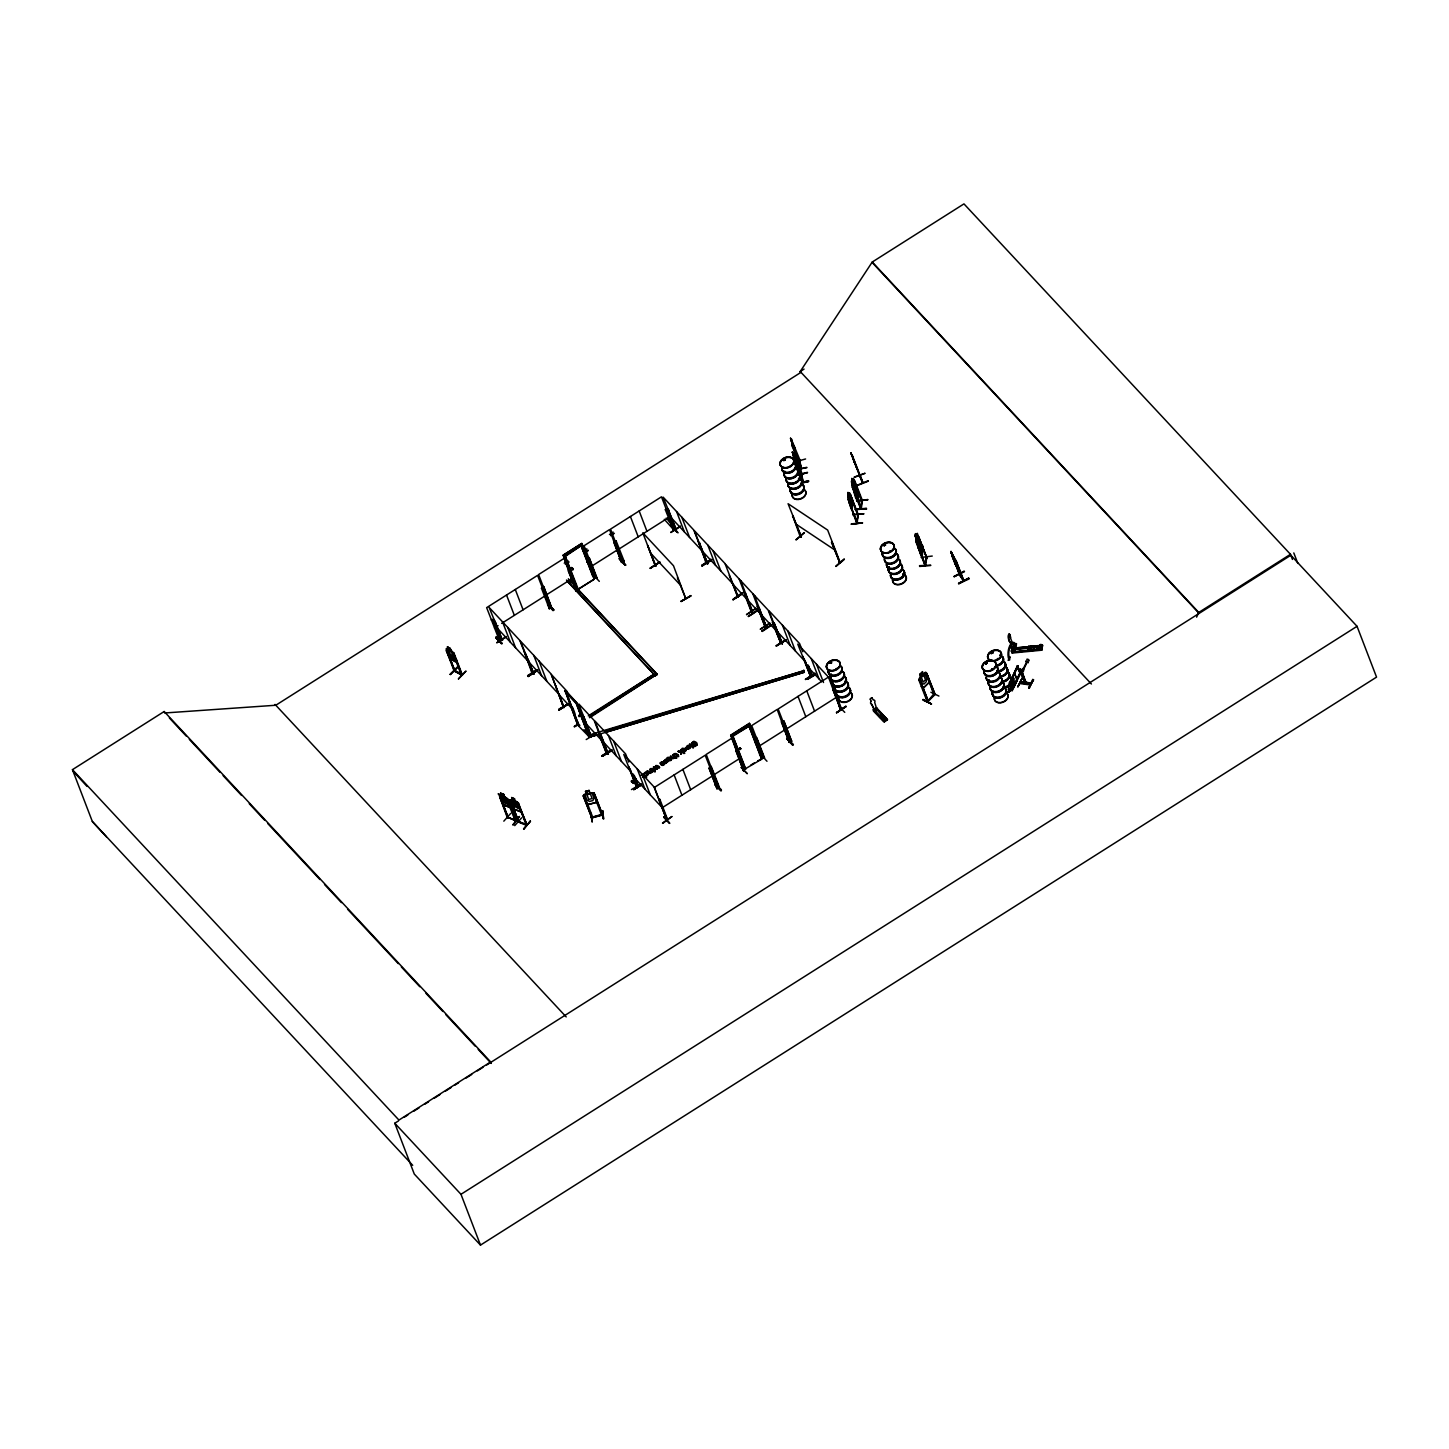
<?xml version="1.0" encoding="UTF-8"?>
<svg xmlns="http://www.w3.org/2000/svg" width="1449" height="1449" viewBox="0 0 1449 1449"><rect width="100%" height="100%" fill="white"/><g stroke="black" fill="none" stroke-linecap="round" stroke-linejoin="round"><path stroke-width="1.5" d="M1012.38 649.641L1042.411 646.725L1012.145 649.387L1011.945 650.71L1011.728 647.794M1011.293 647.178L1012.217 650.673L1011.366 648.464C1010.768 647.123 1014.028 649.007 1012.96 647.631M1012.126 651.597L1011.909 653.082L1041.922 650.184L1042.139 648.808L1012 652.521L1011.384 650.8L1014.427 650.51L1014.88 652.177L1015.514 647.884L1015.006 646.562L1011.963 646.852L1012.199 647.812M1042.374 646.363L1014.644 648.609M1014.572 647.975L1042.61 645.312L1014.626 648.156M665.616 761.413C670.307 759.62 666.359 763.985 665.254 762.536M851.36 524.23L862.499 522.872L851.378 524.248M851.414 523.832L862.499 522.872M919.572 566.45L930.62 565.527M919.499 565.671L930.675 565.146M931.435 703.96L922.922 700.102M1021.418 670.199L1020.712 669.782M799.522 460.058L801.46 468.643L800.609 467.121M799.866 460.728L801.007 468.77L792.512 446.908L791.172 438.884L800.446 461.235M794.378 453.99L802.293 474.366L801.442 473.624L803.326 482.354L794.016 457.938M801.677 474.529L802.891 482.499L808.687 481.485L801.279 483.278M795.99 463.952L792.349 451.943L802.891 482.499L802.565 481.068M664.656 763.225C662.99 759.041 657.049 765.307 662.773 762.156C665.924 764.112 659.132 765.543 663.932 764.347A1.884 1.34 -21 0 0 664.511 763.442L664.548 763.116M670.652 758.932C671.304 762.5 663.769 759.602 670.199 758.28L668.478 759.874L670.688 760.055A1.884 1.34 -21 0 0 671.267 759.167C670.036 755.056 662.012 759.167 671.267 758.624M596.68 799.667L596.517 802.456L587.968 804.684L585.758 802.42L587.968 804.684M955.181 559.332L963.585 581.212L958.858 573.659L963.983 580.995L956.105 560.636M963.911 580.868L959.238 574.347M952.573 554.641L950.997 552.377L959.673 575.054L951.794 553.844M461.235 673.839L461.343 674.926L452.631 652.412L450.078 648.319L447.415 646.906L450.023 648.355L454.823 660.871M446.727 648.591L454.425 670.76L462.412 675.071L453.972 653.119L446.654 648.5L448.411 649.623L447.487 649.659L449.281 654.332L451.382 657.049L453.863 658.371L454.425 657.067M1014.735 673.948L1016.944 679.69L1016.021 683.24L1017.126 679.672L1014.771 673.785L1009.21 683.24L1012.199 690.612M579.111 716.73L578.568 715.734M580.524 714.303L580.832 715.389M581.049 713.977L581.755 714.991L581.339 714.103M582.534 714.357L581.701 713.524L582.281 714.23M685.993 747.648L687.714 745.855L689.833 746.434M644.334 775.958L644.461 776.7A1.829 1.286 -21 0 1 644.153 777.298M690.122 746.941L690.249 747.684A1.829 1.286 -21 0 1 689.688 748.553L687.424 749.187L685.884 747.539M870.288 699.179L870.595 698.364M501.988 643.537L496.119 636.999M625.877 565.019L619.991 558.481M669.529 823.014L663.733 816.874M787.242 739.099L793.074 745.166M686.319 749.35C686.391 752.556 681.809 751.379 685.576 749.694M881.861 715.353L880.594 716.367M799.576 460.039L799.957 461.416M802.728 481.774L795.356 461.253M853.026 488.784L854.059 482.082L855.254 483.694M858.043 492.189C856.993 483.024 858.822 514.775 853.262 488.675M858.152 495.739L858.243 498.257M858.243 499.325L857.627 491.772L853.099 481.865L854.512 489.146L854.892 486.52L855.073 492.551L858.351 499.325L857.79 494M855.526 488.059L857.41 492.153L856.196 492.262L856.848 495.884L852.519 485.886L851.795 478.351L857.428 493.185L856.757 496.862L855.906 492.243M851.668 481.104L851.903 479.42L851.994 481.937M852.139 485.524L853.606 478.913L861.811 501.535M852.9 481.014L853.153 478.913M854.584 480.344L862.499 500.756M855.942 495.449C855.997 470.146 858.025 500.14 855.001 494.073M856.667 501.137L867.824 499.579L856.703 500.648M862.064 501.01L861.738 499.887L860.815 509.197L852.32 487.299M860.742 507.711L862.046 500.756M853.135 488.005L861.195 509.16L862.427 500.702M866.466 509.124L855.29 509.287L866.466 509.07M783.837 460.673L783.619 459.605M784.579 459.007L783.71 460.003L784.815 459.913M785.014 459.876L784.126 459.261M790.484 465.564L790.212 466.361M829.661 662.972L830.458 663.099M830.983 663.352L831.201 662.139L829.951 662.338M831.78 662.773L830.82 661.921M836.707 668.387L835.819 669.076L836.779 668.985M889.849 551.399L890.737 550.711L889.921 551.381M890.7 551.145L890.392 550.819M986.262 664.022L985.447 663.388L986.787 662.338M985.592 663.769L985.881 662.628L986.769 663.298M987.167 663.189L985.791 663.769M993 652.503C991.062 650.71 991.243 654.912 991.388 652.394M993 652.919L991.677 653.245M992.148 668.931L992.728 669.402M998.216 659.005L997.329 659.458M1013.63 650.927L1014.282 648.029L1013.865 650.891L1009.79 641.708A3.84 0.996 84.6 0 1 1008.413 638.121A3.84 0.996 84.6 0 1 1008.993 634.082A3.84 0.996 84.6 0 1 1010.37 637.669L1014.282 648.029M1014.427 650.51L1011.33 651.144M1015.006 646.562L1015.351 647.957M1028.464 646.381L1027.939 650.927L1028.464 646.381L1031.507 646.091L1030.982 650.655L1031.507 646.091M1037.357 645.819L1034.224 645.837L1033.59 650.13M1037.267 645.548L1036.633 649.84M1039.295 645.366C1037.285 658.607 1039.621 637.578 1042.374 646.815M1042.338 645.077L1041.813 649.641L1042.61 645.312M917.344 544.407L925.386 565.563L915.007 535.569C915.388 528.686 920.676 541.998 918.901 545.567L917.905 544.969M915.605 536.347L915.551 533.812M915.804 539.879L915.877 541.781L917.308 533.323L926.672 557.919L926.907 557.05L925.476 565.382M916.746 544.136L918.086 535.695M918.123 543.556L918.539 540.93M919.517 550.004L920.658 543.375L919.028 539.897M1020.657 670.905L1020.513 669.076L1026.055 683.783L1021.545 670.018L1020.947 671.141M848.408 497.804L848.045 492.461L848.553 500.032L857.228 523.27L857.953 513.997M848.063 496.065L848.027 493.529M850.871 508.11C853.008 513.363 844.731 493.258 849.331 493.04M849.132 502.151L857.228 523.18M849.82 493.04L858.08 515.699L850.418 494.507L858.315 514.739M851.976 509.74L853.171 503.093L852.392 499.742M852.954 514.685L864.002 513.779L852.755 514.721M857.083 521.785L856.812 522.564M856.739 521.857L858.261 515.138M926.762 557.738L918.63 536.764L926.817 557.738M918.068 546.382L916.746 536.257L918.829 541.854L919.137 539.753L918.702 541.872L917.724 539.191L917.253 542.017M921.111 557.43L932.25 556.054M922.832 549.805C920.839 572.627 922.778 533.467 923.013 549.823M926.074 557.43L925.168 564.712M924.915 565.436L926.817 557.05M800.536 536.347L801.369 536.909L799.957 535.985L801.369 536.909L792.802 516.079L800.246 536.71M801.297 536.8L788.075 503.727L827.669 530.08L840.293 562.81L839.243 561.741M498.818 639.552L500.068 639.172L498.927 639.534M541.473 588.258L542.524 587.914L541.473 588.258L549.37 608.852L549.95 607.222L549.298 608.453M548.99 607.837L550.439 608.218L548.881 607.892M549.171 608.634L550.222 607.964M622.979 561.85L624.229 561.397L616.133 540.912L615.282 541.455L623.179 562.067L610.536 529.12L661.468 496.826L674.165 529.845L673.314 530.352L673.151 528.776L674.999 527.599L666.16 518.108M667.754 819.265C666.938 820.967 665.109 817.888 667.337 819.79L658.661 799.16L660.056 799.522L658.987 799.866M667.681 819.102C665.145 817.345 668.931 820.913 667.319 818.902M659.856 799.305L667.609 819.591M709.267 768.35L710.137 767.789L709.068 768.133L717.074 788.673L717.545 787.097M716.585 787.713L717.744 787.314M717.635 787.423L716.694 787.984M790.756 741.145L791.353 740.312L790.502 741.2M790.393 740.928L791.371 741.109M840.764 709.883L828.466 677.063L797.783 644.135L810.915 677.444L802.855 656.288M841.525 708.887L829.063 676.701L778.131 708.996L790.937 741.942L782.877 721.348L783.927 721.004L791.697 741.453L783.728 720.787M1023.773 669.166L1027.269 661.939M592.08 821.818L590.794 813.324M508.092 817.834L506.915 816.729L516.043 821.022L507.73 798.743L504.578 796.696L506.281 798.164L515.21 820.732M507.44 817.2L507.367 816.493M508.418 817.58L499.724 796.914L507.295 817.544M507.983 817.327L516.279 820.732L515.264 819.591M515.156 820.695L515.844 819.88M517.854 821.275L527.201 825.133L517.456 801.931M518.108 821.963L510.646 801.351L519.086 822.308L518.072 820.895M518.253 804.775L519.285 804.829L518.253 804.775L526.204 824.789M572.301 569.493L573.297 569.348M572.337 568.896L572.029 567.917L572.862 569.765M740.149 748.372L740.892 748.753M739.914 749.368L739.624 747.793L739.986 749.151M740.131 747.865L739.986 749.568L740.874 748.608M852.066 455.892L850.925 452.812L859.891 476.286L859.818 474.674M859.511 475.652L862.626 482.988L853.552 459.387M862.01 481.593L862.463 482.879L862.01 481.412M593.891 578.694L595.141 577.897L581.755 543.429L563.081 555.257L576.467 589.743M1020.132 682.805L1030.547 684.489M1020.06 683.584L1030.384 684.942M678.15 751.361L681.247 751.669L680.813 754.096L681.972 751.198L684.634 753.208L681.284 749.368L681.664 751.542L678.15 751.361L681.664 751.542M681.591 753.589L681.972 751.198M793.491 454.098L792.349 451.943L793.164 455.421M689.398 747.104L688.402 748.735L686.047 747.847M631.583 781.754C635.912 782.496 632.778 782.532 634.227 783.13C637.379 780.287 629.21 783.511 632.633 780.649M680.813 754.096L681.247 751.669M575.996 591.083L564.078 558.408L538.611 574.547L551.2 607.276M596.082 577.427L597.133 578.151L589.073 557.575M568.298 695.067L566.722 690.992L551.399 674.528L563.57 707.384M621.404 562.303L609.558 529.573L584.092 545.712L596.698 578.441L589.272 557.793M605.7 752.321L606.37 753.317L598.274 732.687M737.849 597.405L729.245 575.362M757.483 606.479L765.489 626.276M752.81 593.637L765.018 626.529M743.862 771.23L743.627 769.98M763.985 758.081L756.233 737.722M934.496 693.618L927.577 701.968L935.058 694.506L926.346 672.571L925.114 672.408L918.811 679.925L927.288 701.823L934.569 693.546M918.901 679.979L919.336 678.168M1028.446 648.029L1028.935 649.261M860.96 508.309L860.742 509.16M861.267 508.979L853.515 487.969M1017.778 667.319L1016.981 666.504L1020.114 673.405M1018.176 666.54L1017.397 665.671L1020.784 673.26L1013.394 687.206L1020.567 672.662M693.256 745.203L691.209 744.315L693.89 741.399L691.988 742.612L691.372 744.732L695.013 743.754C697.512 748.372 689.362 744.967 693.02 742.54M681.501 751.125L680.65 749.785M633.141 783.42C640.567 782.043 628.739 778.493 631.746 782.188M664.584 760.997C667.917 758.751 663.008 761.123 668.025 761.576M857.88 514.123L856.794 523.343L848.226 499.615M924.86 563.987L925.567 564.73M870.396 698.998L871.99 697.748M928.048 700.501L926.98 701.008M935.148 694.469L926.98 674.039L934.297 695.266L926.291 674.727M588.765 736.237L589.091 737.324L576.376 702.837L565.128 690.775L577.843 725.243L588.529 736.11L589.363 735.585L576.702 702.602L567.247 692.278L566.414 692.803L579.093 725.858L579.908 725.261M693.691 745.565L695.013 743.754M501.553 640.15L501.861 639.154M495.449 622.074L502.024 639.878M532 671.521L533.83 673.984L528.197 659.512M563.896 707.728L551.018 673.876L520.336 640.947L533.721 673.876M562.755 705.355L563.915 706.297M563.136 705.029L563.552 706.551L563.244 705.047M677.389 577.734L685.775 598.691L673.495 565.744L642.813 532.815L655.546 566.324L654.658 565.019L655.6 565.201M655.509 566.251L647.558 545.168L655.944 566.106L654.767 565.056M675.632 529.917L675.723 528.758L675.85 529.682M676.538 530.099L663.117 497.116L693.799 530.044L706.406 562.792L705.808 561.143M628.757 762.083L625.624 753.951L594.959 721.022L607.457 753.824L607.548 752.665M608.363 754.005C605.537 750.89 609.522 755.309 607.403 753.752M684.834 597.26L685.377 597.876M685.105 598.129L685.341 597.151M699.958 543.339L699.088 542.995L707.855 563.679L706.913 563.407M630.116 769.093L637.234 787.532L636.872 786.626M628.848 766.575L636.908 787.731L636.256 787.061M637.651 786.173L637.632 785.05M637.379 785.43L638.502 786.409L634.463 775.885M782.388 643.7L774.038 622.871L782.424 643.809M774.038 622.871L782.098 644.008L781.246 642.758M810.389 675.795C812.726 679.092 808.832 674.673 810.915 676.375M811.386 675.035L812.581 676.176L808.47 665.58M808.144 665.797L812.255 676.393L807.618 665.236M840.112 708.507L841.072 709.811L840.474 708.163M833.537 689.199L832.686 688.855L841.398 709.593C839.913 709.286 841.489 707.619 841.072 710.119M923.43 674.093L922.47 671.593L919.988 674.075L920.133 678.639L921.926 683.312L923.937 684.073L926.255 681.773L926.726 678.53L924.933 673.857L923.375 674.274M644.425 773.657L645.91 772.353L647.848 773.005M674.89 757.41L676.683 758.244L672.716 754.82C678.114 757.447 671.412 761.16 670.38 756.287L672.463 757.7M686.301 749.151C683.711 747.014 680.613 750.6 685.178 749.042M880.521 715.607L881.898 716.223M582.353 548.99L581.882 547.613L582.172 548.483M587.135 561.288L587.606 562.665L587.262 561.578M591.663 573.732L592.243 574.619M567.193 695.393L567.664 696.226L567.211 694.904M572.446 709.05L572.627 709.557M577.481 721.674L576.992 720.896L577.535 721.856M784.96 460.003L784.434 459.098M785.412 459.876L783.855 460.528M755.128 742.576L754.639 741.145L755.201 742.54M754.947 741.707L754.657 741.453M759.548 754.349L759.946 754.748M885.411 544.824L884.198 544.48L884.234 545.875M885.701 544.987L884.035 545.657M831.219 662.646L830.15 662.628M986.534 663.696L985.755 663.062L986.986 662.754M991.786 668.913L992.619 668.858M997.6 658.48L997.111 659.331M508.074 802.818L507.404 804.249L504.687 803.163L502.477 800.572L500.648 793.128L503.618 794.197L504.506 796.787L503.618 794.197M871.918 697.675L873.24 699.976A2.554 1.739 -43.8 0 1 874.689 702.367L876.772 709.177L874.635 711.749L877.804 709.702L876.391 707.692L887.585 719.7L883.981 722.019L873.403 710.988L876.971 708.688M884.47 721.693L887.223 719.428L886.571 720.352L876.102 708.978M876.609 708.923L876.391 707.692M884.778 721.385L873.222 709.738L885.049 721.348L874.218 710.318M644.588 773.585L646.218 772.498L647.558 774.309M1018.176 666.413L1010.786 680.432L1017.452 665.671L1019.281 670.47M1011.148 680.469L1017.796 665.707L1010.786 680.432M1020.802 669.112L1020.005 671.032L1021.255 670.996M1020.223 671.05L1020.784 669.8M1019.643 673.423L1020.513 672.644M1016.111 680.523L1020.078 672.517M1013.757 687.243L1020.404 672.481M1022.052 670.579L1023.103 668.478L1023.827 669.673C1023.266 674.346 1021.255 668.768 1022.795 671.775M1022.342 670.615L1026.707 661.813M1022.505 671.738L1023.103 668.478M1022.433 677.987L1017.85 686.844L1022.125 678.259M1017.886 686.808L1022.088 678.313M1033.517 679.762L1028.736 688.275L1033.554 679.816M1028.627 687.877L1032.829 679.309M1033.046 679.672L1029.279 688.311M592.351 817.019L602.422 814.302M592.858 817.616L584.907 797.041L583.947 797.584L584.907 797.041M1009.319 683.24L1013.014 675.723M1010.75 689.054L1009.21 692.024L1008.25 689.525L1009.736 684.526L1014.01 678.313L1014.246 684.145L1009.229 691.843M1015.966 683.167L1012.199 690.738M667.101 759.33L669.257 757.845L670.815 759.367M667.138 759.294L670.144 758.515M670.633 759.294L668.804 760.127M651.235 771.321L652.611 771.973L650.166 769.093L651.235 771.321L649.46 772.263M674.419 756.632L672.626 757.573M647.341 774.074L646.381 775.758A2.083 1.467 -21 0 0 647.757 775.106L647.938 772.915M693.111 744.786C692.531 749.839 701.823 743.156 693.89 741.399M923.14 699.396L931.526 704.015L923.248 699.776M683.638 750.836C691.59 749.006 674.817 747.756 686.047 748.825M689.344 747.503L687.387 748.101M959.981 574.8L951.015 551.435L958.242 569.475M106.429 836.834L92.356 821.511L72.45 769.654L164.172 711.513L164.733 712.98L275.799 705.246L800.989 372.339L800.228 371.505L872.244 262.034L963.965 203.892L1290.479 554.315L1292.454 559.459M1196.62 617.147L1198.758 612.456L872.244 262.034M532.815 673.55L519.774 640.349L489.11 607.421L502.586 640.386M531.765 672.59L531.892 671.521M675.669 529.899L667.862 509.468L668.713 509.813M562.973 705.935L555.565 685.449M608.417 754.114L601.299 735.675M737.016 595.811L737.251 594.742L737.469 596.209M781.446 643.338L768.966 610.717L799.649 643.646L802.764 651.778M811.675 675.868L807.944 665.019M950.888 552.431L954.257 557.793M927.777 701.841L920.242 680.74L928.338 701.244M959.455 570.797L955 564.041M622.943 561.343L623.958 560.654M572.554 568.479L572.663 569.095M591.301 816.91L592.659 817.091M601.281 814.845L591.735 817.906L602.712 815.044L594.742 794.469L593.8 795.012L594.742 794.469M592.424 816.946L591.572 817.182M602.386 814.012L601.353 814.61M601.444 815.081L602.675 814.755M602.567 815.117L594.09 792.875L584.128 794.487L583.186 795.809L591.862 817.924L583.186 795.809M928.338 701.334L920.242 680.74M718.541 786.861L710.753 766.557M718.939 786.046L711.169 766.286M764.655 758.044L756.668 737.45M781.283 721.856L789.325 742.449L777.171 709.449L751.705 725.587L764.275 758.28M737.559 597.205L737.958 596.481M737.939 596.445L737.541 595.485M751.343 611.895L743.554 591.536M885.248 545.349L884.451 544.317M991.37 652.774L992.203 653.028M510.302 805.409L510.374 807.673L501.282 795.302L499.144 795.211L508.038 817.888L500.521 797.222M501.608 795.628C488.404 789.397 517.42 801.333 510.392 805.463M501.698 801.967L503.582 804.938L510.446 807.582L503.672 804.811L501.698 801.967L503.672 804.811L510.356 807.473M508.146 800.645L515.88 821.04M511.443 801.677L510.41 801.623M503.817 821.166L510.718 813.396M515.898 819.953L507.585 800.065M519.466 816.566L513.218 824.97M512.819 824.789L519.394 816.512M514.721 825.622L521.622 817.834M526.44 824.68L518.814 821.565M530.298 820.949L523.669 829.263L530.37 821.022M530.515 821.348L523.56 828.864M518.959 822.289L509.976 799.757L518.706 803.217M510.084 799.83L512.602 799.975M514.449 798.743L511.642 797.475L512.656 800.174M517.365 802.112L515.337 801.279L517.184 802.619L518.977 807.292L518.289 808.705L513.399 805.01L511.606 800.337L512.729 800.102M512.548 806.477L514.504 809.375L521.35 812.056L514.54 809.321M521.205 810.009L521.278 812.146M496.083 637.035L502.097 643.555L495.757 637.759M501.571 643.845L495.793 637.669M619.647 559.187L625.479 565.291M663.678 816.91L669.71 823.43L663.787 817.272M787.622 738.791L793.4 744.496M899.394 559.604L899.376 559.622A7.173 5.071 -21 0 1 895.301 568.099A7.173 5.071 -21 0 1 886.444 564.766M887.313 719.718L876.156 707.855M848.897 495.16L851.777 502.658L851.342 505.284L850.328 504.705M923.212 688.148L928.918 682.461L928.918 679.273L929.099 682.515L923.194 688.275L921.455 686.554M930.892 692.242L938.934 696.063M933.808 694.596L928.211 700.61M450.947 650.909L454.044 653.137M450.53 658.516L448.719 655.636C448.828 658.407 458.282 665.163 456.526 659.784M1020.784 682.044L1031.127 683.367M454.262 654.948L462.086 675.343L454.153 671.014L446.364 650.692L455.24 671.195M447.361 650.818L446.364 650.692M454.171 669.945L462.34 674.98M450.241 674.473L457.956 666.975M450.367 674.582L457.848 666.685L450.168 674.165M454.769 670.923L462.05 674.238M458.445 678.929L466.017 671.068L458.464 678.856M1030.456 648.971L1030.33 647.286L1028.899 647.794M1021.074 671.05L1019.933 670.815M676.484 754.132C671.195 754.295 677.552 751.56 678.73 756.541L675.94 756.632M492.243 619.429L491.392 619.991L492.243 619.429L500.213 640.096L499.778 639.027M550.258 608.345L537.579 575.362L486.647 607.638L499.452 640.585L500.358 639.969L492.461 619.647M624.066 561.542L623.414 561.977M716.784 788.437L717.835 787.839M790.737 741.562L791.643 741.055M585.523 791.371L586.646 794.016L585.124 795.247L586.917 799.902L589.508 801.442L592.895 800.554L593.945 798.073L592.152 793.4L590.015 793.056L589.145 790.429L585.523 791.462L589.145 790.429M793.491 516.532L792.512 516.333M796.135 539.916L804.43 532.779M831.436 542.252L840.003 563.063L832.124 542.687M835.838 566.07L844.115 558.952M836.055 566.468L844.369 559.386M500.213 640.096L499.108 640.295L500.05 639.77M831.418 663.062L829.879 662.646M992.656 653.227L991.225 653.499M641.092 775.342L643.211 775.45L642.559 777.262M643.392 777.407L643.736 777.153A1.829 1.286 -21 0 0 644.298 776.284M694.252 744.243L694.252 746.054L696.915 744.659M797.511 466.868C792.766 441.076 805.463 502.133 793.4 452.613L801.768 475.091M543.574 586.41L551.181 607.24M568.189 570.815L576.684 591.12M613.67 541.98L621.712 562.538M553.699 609.866L547.939 603.653L553.717 609.794M573.931 587.696L579.709 593.855M593.601 575.235L599.306 581.357M619.429 558.861L625.207 565.019L618.995 558.608M735.784 750.691L743.844 771.285M715.444 784.054L721.493 790.103L715.715 783.945M741.327 767.644L747.322 773.73L741.163 767.336M789.216 741.163L789.234 742.431L789.47 741.345M743.79 771.23L730.676 735.132L749.35 723.305L762.735 757.773L749.35 723.305M789.705 742.123L781.699 721.584M766.992 761.268L761.015 754.748M792.549 745.058L786.608 738.483L792.386 744.641M615.481 541.672L616.133 540.912M673.477 530.243L665.345 509.722L666.214 509.179L674.31 529.646M494.181 619.556L501.644 640.096M666.413 509.396L665.345 509.722M547.541 604.867L553.12 610.699M673.115 529.573L674.02 528.957L672.97 529.591M496.808 642.541L506.516 636.89M496.898 642.831L506.317 636.455M677.009 532.163C658.027 513.29 688.529 542.161 674.002 529.501L673.35 530.262M680.36 526.15L670.815 532.236M670.905 532.544L680.45 526.44M659.73 562.067L650.058 568.225L659.712 562.049M650.275 568.443L659.82 562.339M531.801 672.463L524.321 651.923M706.188 562.719L698.346 541.636M525.607 653.843L533.83 673.984M537.162 669.529L527.635 675.596L528.233 676.502L537.579 669.981L528.233 676.502M527.816 676.013L537.307 669.873M701.678 565.345L711.169 559.223L701.805 565.726L711.767 560.111M711.604 559.676L701.805 565.653M702.131 566.052L711.676 559.948M681.012 601.208L691.01 595.883L681.066 601.281M681.211 601.607L690.756 595.557M558.861 709.122L568.823 703.725M559.06 709.539L567.012 704.431M733.067 599.234L742.395 592.732L733.339 599.542M600.212 733.937L607.982 754.331M612.202 750.057L602.53 756.233L612.275 750.328M786.3 640.041L776.537 645.91L786.209 639.752M641.183 783.909L631.474 789.56M811.766 674.817L812.219 675.27M641.11 784.344L633.648 789.633L641.527 785.014M641.309 784.778L633.666 789.614L641.617 784.525M805.354 679.346L815.026 673.187L805.572 679.563M807.528 678.947L815.552 674.709M815.642 674.22L807.727 679.364M840.855 710.209L832.94 689.615L833.809 689.054M715.027 784.887L720.896 790.9M838.899 706.351L844.767 712.365M662.773 823.376L671.865 816.602M662.483 823.032L671.811 816.53M717.074 788.673L718.034 788.111L705.192 755.237L654.26 787.513L666.902 820.46L654.441 787.368L623.776 754.44L636.727 787.64M845.836 706.224L836.471 712.745L845.872 706.315M558.807 710.155L568.443 704.123M558.916 710.227L568.334 703.816L558.807 709.901M742.468 593.818L732.832 599.85L742.359 593.728M744.895 592.985L752.937 613.633L745.221 592.768M591.228 737.124L583.53 716.295L591.301 737.143M751.47 610.862L751.288 611.967M746.561 614.593L756.106 608.272L746.561 614.557M758.624 607.729L766.666 628.377L758.968 607.511M574.239 726.474L578.024 723.993M578.314 724.518L574.365 726.837L578.604 723.703M748.264 616.169L757.773 610.047M757.918 610.427L748.39 616.549L757.755 610.047M586.211 739.551L595.901 733.647M769.854 623.233L760.236 629.246L769.745 623.142M772.299 622.382L780.558 642.468M761.993 630.913L771.502 624.791L761.975 630.858M771.647 625.135L762.301 631.456M601.643 755.889L611.152 749.767M611.442 750.274L601.77 756.251L611.279 750.093M804.05 369.097L800.102 371.596L800.88 372.411M581.755 543.429L563.081 555.257M564.241 563.172L568.008 560.781M583.078 551.218L586.845 548.827M609.468 534.5L613.235 532.109M565.345 564.367L569.113 561.977M584.201 552.431L587.968 550.04M610.59 535.695L614.358 533.304M584.436 553.065L588.222 550.674M494.453 627.96L498.076 625.678M501.68 623.378L545.385 595.684M546.4 594.869L571.866 578.731M591.898 566.034L617.365 549.896M618.343 549.443L669.275 517.148M675.252 528.233L673.387 529.41L664.294 519.285M576.376 702.837L564.712 691.046M588.294 715.878L654.151 674.129L590.413 715.335M589.399 717.092L657.122 674.165L568.334 578.857M577.843 725.243L565.128 690.775M589.652 717.726L657.122 674.165M635.658 778.294L636.564 782.152L636.057 779.453M643.392 773.404L646.725 777.225M652.448 771.538L649.804 773.476L647.196 770.977L650.184 773.005L651.978 772.371M651.108 768.513L655.02 771.774L651.108 768.513L654.622 771.357L653.39 770.959M654.024 767.173L656.723 768.477L653.861 766.756M656.723 768.477C652.267 763.514 661.179 765.905 659.041 767.898L656.451 765.996L659.041 767.898M689.199 744.369L693.165 747.793L689.833 743.953M647.196 770.977C647.902 774.726 654.115 772.335 649.695 769.926L650.166 769.093M659.712 767.463L655.709 765.579M672.01 758.298L671.014 755.889M672.3 757.284C673.531 759.892 676.122 755.798 672.879 755.237L673.35 754.404M674.346 754.929C680.306 754.929 674.401 754.259 673.839 754.132M693.727 742.612L692.242 744.532L694.687 743.391L693.564 742.196L694.687 743.391M659.929 763.152L663.606 762.989M666.757 760.091L665.526 759.385L663.805 761.105M664.493 762.79L664.674 763.858A1.884 1.34 -21 0 1 664.095 764.764C661.921 766.938 658.661 763.116 663.443 762.572M660.979 764.655L664.059 763.641L662.773 764.927L660.816 764.221M671.249 758.515L671.43 759.584A1.884 1.34 -21 0 1 670.851 760.49L667.735 760.381L670.489 758.606M661.903 764.565L663.896 763.297M677.426 756.233L676.266 756.976L676.955 755.472M678.023 754.802L678.494 755.563M656.795 768.785L654.115 767.481L656.958 769.22M654.767 770.614L653.282 767.137M695.9 744.714L693.691 745.438M749.441 723.92L731.256 735.44L744.062 769.618L730.93 735.404L749.604 723.576M748.735 725.369L732.578 735.603L745.329 768.821L761.794 759.095L748.735 725.369L761.377 758.642L762.735 757.773M731.673 738.284L706.206 754.422L718.74 787.097M714.013 774.744L739.479 758.606M759.493 745.909L784.96 729.771M662.048 807.836L712.98 775.559M785.938 729.318L836.87 697.023M1030.167 649.152L1030.728 647.594L1029.188 647.612M1198.758 612.456L1290.479 554.315M164.172 711.513L490.668 1061.918L398.946 1120.059L72.45 769.654M486.719 1064.961L1290.842 555.257L1357.043 626.312L1376.55 677.118L480.488 1245.108L414.287 1174.052L394.78 1123.247L398.529 1120.874M404.162 1117.306L407.912 1114.915M413.545 1111.347L419.178 1107.779M424.792 1104.21L428.56 1101.838M434.175 1098.27L439.808 1094.701M445.441 1091.133L451.074 1087.565M454.823 1085.174L458.572 1082.801M466.089 1078.038L471.722 1074.47M477.337 1070.902L482.97 1067.333M480.488 1245.108L460.981 1194.302L1357.043 626.312M565.599 556.235L581.049 545.693L565.092 555.692L578.26 589.218L594.199 579.22L581.14 545.494L564.965 555.728L577.408 588.928M571.83 568.189L572.844 568.334M572.772 569.747L573.279 568.732M576.702 702.602L575.869 703.127L566.414 692.803M733.194 736.11L749.133 726.112L732.705 735.567L745.855 769.093M739.678 747.901L739.479 749.079M750.673 765.217L754.223 762.989M757.755 760.779L761.794 759.095M881.68 716.223L880.684 716.313M673.568 528.758L673.042 529.809M623.052 561.27L624.03 560.854M784.652 460.021L784.108 460.13M587.044 561.578L587.642 562.592M955.036 564.096L952.084 555.565L956.775 564.15M957.861 569.656L959.31 571.92L956.34 565.074L957.843 568.533L956.594 566.305M951.866 553.989L951.015 551.435L955.199 559.368M953.333 559.314L958.133 567.845L957.68 566.142M954.746 562.502L958.242 567.791M954.003 576.394L964.328 571.196L954.239 576.774M954.166 576.63L964.491 571.612M969.146 578.93L958.658 583.712L968.729 578.133M633.72 781.717L632.199 781.246M591.808 817.508L602.512 814.773M551.344 606.714L543.773 586.628M855.055 463.698C850.617 453.139 859.583 474.258 856.703 467.9M854.204 477.065L865.089 473.262L854.312 477.355M857.609 485.397L868.349 481.195M1030.094 648.935L1029.134 649.116M641.382 774.599L644.425 776.084M507.53 817.236L516.188 820.659M632.941 783.021L635.586 781.826L634.137 781.536M633.412 780.268L633.811 780.649M596.68 735.06L592.351 736.364L591.753 734.172L803.996 670.706L604.976 730.894M605.338 732.433L804.34 672.245L803.742 670.072M621.82 562.031L614.104 541.709M576.122 590.123L575.941 590.631M766.738 627.815L754.494 595.448M884.868 545.331L883.872 545.53M578.912 725.822L566.269 692.586M715.082 784.76L721.33 790.647M584.219 794.65L586.646 794.016M594.108 792.965L590.105 792.929M588.004 804.485L596.372 802.311M602.712 810.661L603.291 818.975L602.675 810.625M602.223 810.734L603.871 818.776M792.132 444.227L801.388 468.588L790.593 438.178L791.281 441.691M791.552 440.677L790.466 438.214M792.042 445.133L791.788 441.71L793.925 448.882M792.512 446.962L792.15 445.097M793.472 454.588L793.183 452.577L802.293 475.145M796.026 455.203L794.106 445.604L796.026 455.203L795.066 453.573M793.672 457.123L792.712 454.624M793.925 458.844L793.672 455.439L795.809 462.611M796.389 461.507L805.59 458.971M796.968 467.393L797.874 468.788M797.348 469.259L806.803 467.737M797.475 469.621L806.731 467.303M798.109 474.783L807.455 472.41L798.272 475.218M798.218 475.055L807.473 472.7M802.927 482.046L808.488 480.67M801.206 482.879L808.596 480.977M737.215 594.76L737.414 596.245M607.765 753.426L600.031 733.158M1042.32 646.182L1012.308 649.007M1025.874 683.765L1020.404 669.873M593.746 794.722L601.715 815.389L601.263 814.32M571.667 567.428L570.924 568.406M963.458 580.27L955.706 560.02M853.497 478.931L861.901 501.481L861.503 500.666M851.396 481.159L852.302 487.353M856.504 500.72L867.752 499.887M855.308 509.396L866.375 508.273M1010.37 637.669L1010.605 637.651A3.84 0.996 84.6 0 0 1009.229 634.064A3.84 0.996 84.6 0 0 1008.631 638.103A3.84 0.996 84.6 0 0 1010.007 641.69L1009.79 641.708M1042.03 648.898L1011.782 651.851L1011.384 650.8M1012.018 652.249L1042.012 649.641M915.007 535.569L916.13 538.05M919.753 540.042L920.568 543.393M918.449 548.483L919.68 550.004L918.467 548.374M921.872 556.289L920.785 554.822L921.89 556.452M926.002 557.213L926.092 556.289L926.472 557.394M699.432 542.777L707.492 563.933L694.361 530.642L725.025 563.57L737.958 596.916M637.687 785.123L638.52 786.372M859.71 474.656L863.006 482.843L852.157 455.058L853.606 459.894M745.239 768.785L744.062 769.618M925.114 672.535L926.273 672.68L928.827 679.346M678.313 751.777L681.41 752.085M1020.965 681.7L1031.326 683.059M642.704 774.798L643.754 775.197M791.552 439.011L794.106 450.222M518.452 821.601L510.048 799.667M518.488 804.503L526.947 825.459L518.543 803.307M1027.957 660.925C1031.579 661.342 1026.164 657.212 1026.798 660.146M1029.225 649.333L1028.373 648.283M526.693 825.459L518.199 821.981M461.941 675.27L453.809 654.296M753.154 613.054L740.747 580.687M800.482 535.641L800.88 537.09M503.238 794.469L501.499 793.762L503.546 795.302M646.797 773.096C642.342 774.871 646 769.745 648.101 773.331M579.745 714.937L580.361 715.824M688.728 746.489C685.522 745.311 687.406 750.419 689.398 748.101A1.829 1.286 -21 0 0 690.086 747.249M919.988 674.075L921.147 676.611M921.383 686.645L923.285 688.329M448.81 650.384L451.291 651.688M450.603 655.039L453.084 656.361M450.422 658.643L456.743 661.885M1026.254 682.986L1021.364 670.289M663.986 762.337L661.668 762.319L660.509 764.021M920.133 551.417L921.147 551.997L921.582 549.37L919.264 541.292M1020.368 673.278L1017.47 667.101M638.013 786.626L633.376 774.128M857.319 522.437L857.047 521.604M672.064 758.081L674.745 756.994L675.886 758.225M804.123 532.616L796.044 539.626M795.863 524.049L835.475 550.421M667.246 761.685L663.859 761.305M991.025 653.499L991.207 652.503L991.207 653.626M689.181 746.851L687.098 746.144L687.098 748.155M838.953 561.958L839.931 563.081L831.726 541.998M785.34 639.86L775.776 645.874M751.687 611.659L739.153 578.984M563.933 707.203L559.097 693.836M591.337 736.617L578.785 703.942L594.126 720.407L606.696 753.118L598.6 732.469M871.048 701.262L871.121 701.352A2.554 1.739 -43.8 0 0 871.718 704.286L874.653 710.535L871.718 704.286M874.127 708.362L874.689 709.829M873.222 709.738L884.615 721.62M707.746 563.661L705.446 561.487L707.42 563.878M537.742 670.398L528.088 676.321M531.475 671.847L533.739 673.966M551.417 606.388L550.892 607.04M548.03 604.034L553.826 610.192M872.624 262.975L1199.12 613.398M800.228 371.505L1091.405 684M725.406 564.222L768.151 610.101L780.721 642.813L772.625 622.182M670.923 517.438L701.606 550.366M702.149 550.964L732.832 583.893M776.773 631.039L805.952 662.374M733.212 584.563L775.958 630.424M805.59 664.475L821.655 681.718M669.347 521.894L673.767 526.657M650.619 553.138L681.302 586.066M568.588 579.491L571.649 582.788M576.231 587.714L657.375 674.799M566.487 580.035L655.509 675.977L566.722 580.669M694.053 741.816L697.078 745.076M695.176 744.17L696.063 745.13M689.996 744.388L693.165 747.793M681.447 749.803L684.634 753.208M682.135 751.614L684 753.607M650.329 769.528L652.611 771.973M647.993 770.995L649.297 772.389M496.898 627.743L527.581 660.672M528.142 661.269L558.825 694.198M602.748 741.345L630.442 771.067M559.187 694.85L573.007 709.666M586.591 724.265L601.933 740.729M631.565 774.762L662.247 807.691M576.992 723.051L578.115 724.246M577.245 723.685L578.368 724.88M589.508 737.052L576.304 702.892M275.038 704.413L566.197 1016.908M169.352 717.943L186.251 736.074M189.33 739.37L220.049 772.353M223.128 775.65L241.566 795.447M249.246 803.688L264.606 820.17M267.685 823.467L319.921 879.543M324.54 884.488L341.439 902.636M347.579 909.229L398.294 963.639M401.355 966.936L419.793 986.733M425.952 993.326L442.851 1011.456M445.912 1014.753L475.109 1046.087M478.188 1049.384L491.247 1063.403L490.668 1061.918M394.78 1123.247L460.981 1194.302M92.356 821.511L412.711 1165.322M73.011 771.122L87.085 786.445M594.199 579.22L578.26 589.218M583.965 729.68L589.363 735.585M643.881 775.034L644.497 776.392M667.844 761.214L665.797 763.424M954.076 560.509L956.883 564.893M954.8 561.632L956.213 563.788L953.333 558.517M957.644 568.769L959.238 571.757M954.058 559.658L955.398 561.777L953.623 557.104M958.495 583.295L968.765 578.169L958.658 583.693M955.869 565.164L956.92 567.139M811.168 677.063L804.141 658.788M654.115 767.481L655.401 770.198M667.337 761.866L663.986 761.468L666.196 759.167M850.798 452.849L853.461 459.695M853.95 461.017L857.319 469.53M743.536 771.049L736.219 750.419M853.443 459.786L854.819 463.245M857.482 485.089L868.15 480.724M1293.794 552.92L1297.833 563.426M1030.964 683.077L1020.621 681.755M1020.042 670.018L1025.113 683.765L1020.205 670.923M956.738 564.096L959.292 570.743M919.626 544.263L920.369 550.004L919.173 546.889M915.895 541.709L925.005 565.599M920.767 554.931L917.905 546.345M847.919 492.479L849.023 495.141M885.502 717.744L882.278 719.61M884.433 716.621L881.209 718.487M870.342 699.432L871.121 701.352M816.493 664.222L823.521 682.515M811.223 658.552L819.029 678.875M804.34 672.245L592.351 736.364M787.676 630.804L795.483 651.126M782.406 625.135L790.194 645.457M806.767 690.847L814.573 711.169M798.019 696.389L805.807 716.712M757.211 606.207L764.945 626.62M733.103 583.549L738.229 597.115M713.053 550.711L720.859 571.051M707.782 545.059L715.589 565.382M681.827 517.202L689.633 537.525M676.556 511.533L684.345 531.855M668.188 509.251L676.248 530.406M639.172 510.972L646.96 531.294M630.406 516.514L638.212 536.836M709.068 768.133L716.965 788.727M684.182 751.741L684.671 751.125A2.5 1.775 -21 0 0 685.667 750.546M682.877 769.365L690.684 789.687M674.129 774.907L681.936 795.229M582.009 543.683L595.141 577.897M581.049 545.693L592.913 576.611M563.661 555.565L576.702 589.58M642.468 774.527L650.275 794.849M637.198 768.858L645.004 789.18M633.611 775.541L637.614 786.191M613.652 741.091L621.458 761.431M608.381 735.44L616.187 755.762M576.014 703.037L589.091 737.324M572.645 707.474L574.891 713.343M515.283 589.489L523.089 609.812M539.046 661.016L546.853 681.338M533.775 655.365L541.582 675.687M506.534 595.032L514.341 615.354M507.802 627.489L515.609 647.83M502.531 621.838L510.338 642.161M514.522 798.653L515.337 801.279M447.415 646.906L452.342 659.549M446.057 648.88L454.968 671.448M500.72 793.038L501.734 795.736M656.451 765.996L657.484 768.876M952.084 555.565L952.482 557.43M866.484 508.599L855.417 509.776M686.047 747.956L687.949 745.366L690.285 747.358M648.083 773.223L647.594 774.69A2.083 1.467 -21 0 1 646.218 775.342L647.395 773.675M590.848 813.306L592.206 821.873M797.874 470.871A7.191 5.071 -21 0 1 791.317 478.75A7.191 5.071 -21 0 1 784.434 473.461M796.008 468.878A7.191 5.071 -21 0 1 797.149 469.748M795.954 468.48A7.281 5.144 -21 0 1 796.552 475.544A7.281 5.144 -21 0 1 787.133 478.315A7.281 5.144 -21 0 1 784.887 471.722M797.801 473.588A7.154 5.053 -21 0 1 794.903 482.897A7.154 5.053 -21 0 1 786.264 478.17M797.674 473.262A7.154 5.053 -21 0 1 794.777 482.571A7.154 5.053 -21 0 1 786.137 477.844M794.958 463.752A7.281 5.144 -21 0 1 790.864 472.356A7.281 5.144 -21 0 1 781.862 468.951M795.646 467.936A7.173 5.071 -21 0 1 796.226 474.91A7.173 5.071 -21 0 1 786.952 477.627A7.173 5.071 -21 0 1 784.76 471.142M794.976 464.151A7.173 5.071 -21 0 1 790.955 472.591A7.173 5.071 -21 0 1 782.098 469.259M794.831 463.463A7.281 5.144 -21 0 1 790.756 472.066A7.281 5.144 -21 0 1 781.754 468.661M793.509 462.322A7.191 5.071 -21 0 1 791.462 471.287A7.191 5.071 -21 0 1 781.717 468.317M802.148 484.854A7.191 5.071 -21 0 1 800.102 493.819A7.191 5.071 -21 0 1 790.375 490.849M802.094 484.473A7.281 5.144 -21 0 1 799.142 493.946A7.281 5.144 -21 0 1 790.357 489.128M803.941 489.581A7.154 5.053 -21 0 1 801.043 498.873A7.154 5.053 -21 0 1 792.404 494.145M803.815 489.273A7.154 5.053 -21 0 1 801.786 498.184A7.154 5.053 -21 0 1 792.078 495.232M798.001 474.113A7.154 5.053 -21 0 1 795.954 483.042A7.154 5.053 -21 0 1 786.264 480.072M801.08 479.746A7.281 5.144 -21 0 1 796.099 488.639A7.281 5.144 -21 0 1 788.202 483.513M798.453 478.297A7.281 5.144 -21 0 1 799.939 478.858M801.786 483.93A7.173 5.071 -21 0 1 798.888 493.258A7.173 5.071 -21 0 1 790.23 488.512M801.116 480.126A7.173 5.071 -21 0 1 796.207 488.893A7.173 5.071 -21 0 1 788.437 483.839M801.985 484.183A7.281 5.144 -21 0 1 799.033 493.656A7.281 5.144 -21 0 1 790.248 488.838M800.971 479.456A7.281 5.144 -21 0 1 795.99 488.349A7.281 5.144 -21 0 1 788.093 483.223M799.631 478.315A7.191 5.071 -21 0 1 796.733 487.661A7.191 5.071 -21 0 1 788.057 482.897M797.91 473.787A7.209 5.09 -21 0 1 795.863 482.752A7.209 5.09 -21 0 1 786.119 479.782M998.162 672.209A7.173 5.071 -21 0 1 995.264 681.519A7.173 5.071 -21 0 1 986.606 676.792M995.952 666.196A7.281 5.144 -21 0 1 993.018 675.669A7.281 5.144 -21 0 1 984.215 670.851M997.8 671.267A7.173 5.071 -21 0 1 995.753 680.197A7.173 5.071 -21 0 1 986.044 677.244M996.006 666.594A7.173 5.071 -21 0 1 993.108 675.922A7.173 5.071 -21 0 1 984.451 671.177M997.999 671.521A7.281 5.144 -21 0 1 995.934 680.595A7.281 5.144 -21 0 1 986.063 677.589M995.843 665.906A7.281 5.144 -21 0 1 992.909 675.379A7.281 5.144 -21 0 1 984.106 670.561M995.644 665.652A7.173 5.071 -21 0 1 992.746 674.98A7.173 5.071 -21 0 1 984.088 670.235M1000.951 677.444A7.154 5.053 -21 0 1 995.155 686.409A7.154 5.053 -21 0 1 988.961 679.762M1005.425 689.054A7.173 5.071 -21 0 1 999.611 698.038A7.173 5.071 -21 0 1 993.416 691.372M1005.389 688.673A7.281 5.144 -21 0 1 1000.408 697.567A7.281 5.144 -21 0 1 992.511 692.441M1005.968 692.568A7.173 5.071 -21 0 1 1003.088 701.896A7.173 5.071 -21 0 1 994.431 697.15M1000.154 677.426A7.173 5.071 -21 0 1 1000.752 684.381A7.173 5.071 -21 0 1 991.478 687.098A7.173 5.071 -21 0 1 989.269 680.613M1006.095 692.876A7.173 5.071 -21 0 1 1003.197 702.204A7.173 5.071 -21 0 1 994.539 697.458M1002.092 682.189A7.281 5.144 -21 0 1 999.158 691.644A7.281 5.144 -21 0 1 990.355 686.844M1005.063 688.112A7.173 5.071 -21 0 1 1000.154 696.878A7.173 5.071 -21 0 1 992.384 691.825M1002.147 682.588A7.173 5.071 -21 0 1 1000.1 691.517A7.173 5.071 -21 0 1 990.391 688.565M1005.28 688.384A7.281 5.144 -21 0 1 1000.299 697.277A7.281 5.144 -21 0 1 992.402 692.151M1001.984 681.899A7.281 5.144 -21 0 1 999.049 691.372A7.281 5.144 -21 0 1 990.247 686.554M1001.784 681.646A7.173 5.071 -21 0 1 998.886 690.956A7.173 5.071 -21 0 1 990.228 686.228M1003.596 661.939A7.173 5.071 -21 0 1 1004.845 668.007A7.173 5.071 -21 0 1 997.111 671.956M1003.541 661.523A7.281 5.144 -21 0 1 1004.827 667.699A7.281 5.144 -21 0 1 996.966 671.702M1005.407 666.649A7.173 5.071 -21 0 1 1007.055 672.028A7.173 5.071 -21 0 1 1000.716 676.484M1005.28 666.305A7.173 5.071 -21 0 1 1006.928 671.702A7.173 5.071 -21 0 1 1000.589 676.158M1002.545 656.795A7.281 5.144 -21 0 1 996.64 665.924M999.919 655.365A7.281 5.144 -21 0 1 1001.404 655.926M1003.233 660.998A7.173 5.071 -21 0 1 1004.501 667.065A7.173 5.071 -21 0 1 996.749 671.014M1001.44 656.325A7.173 5.071 -21 0 1 1003.088 661.704A7.173 5.071 -21 0 1 996.749 666.178M1003.433 661.251A7.281 5.144 -21 0 1 1004.718 667.409A7.281 5.144 -21 0 1 996.84 671.412M1002.436 656.506A7.281 5.144 -21 0 1 996.532 665.634M999.81 655.075A7.281 5.144 -21 0 1 1001.277 655.636M1002.219 656.252A7.173 5.071 -21 0 1 996.387 665.236M1009.917 685.286A7.173 5.071 -21 0 1 1005.045 687.768M1009.736 677.915A7.173 5.071 -21 0 1 1010.859 678.784M1009.862 684.997A7.281 5.144 -21 0 1 1004.918 687.514M1009.681 677.516A7.281 5.144 -21 0 1 1010.822 678.404M1007.526 671.901A7.281 5.144 -21 0 1 1009.21 677.389A7.281 5.144 -21 0 1 1002.762 681.918M1009.373 676.973A7.173 5.071 -21 0 1 1011.293 681.664M1009.555 684.345A7.173 5.071 -21 0 1 1002.889 686.989M1007.58 672.3A7.173 5.071 -21 0 1 1008.83 678.386A7.173 5.071 -21 0 1 1001.096 682.316M1007.417 671.611A7.281 5.144 -21 0 1 1009.084 677.1A7.281 5.144 -21 0 1 1002.654 681.628M1007.218 671.376A7.173 5.071 -21 0 1 1008.866 676.755A7.173 5.071 -21 0 1 1002.527 681.211M1006.729 668.007A7.173 5.071 -21 0 1 1000.915 676.991M1005.497 666.83A7.209 5.09 -21 0 1 1007.146 672.245A7.209 5.09 -21 0 1 1000.788 676.719M1013.34 686.989A7.173 5.071 -21 0 1 1006.729 692.133M1013.684 685.92A7.191 5.071 -21 0 1 1006.856 692.477M896.406 554.098A7.173 5.071 -21 0 1 894.359 563.027A7.173 5.071 -21 0 1 884.651 560.075M896.351 553.699A7.281 5.144 -21 0 1 893.417 563.172A7.281 5.144 -21 0 1 884.615 558.354M899.195 559.35A7.136 5.035 -21 0 1 895.174 567.773A7.136 5.035 -21 0 1 886.353 564.44M894.196 548.084A7.281 5.144 -21 0 1 891.262 557.557A7.281 5.144 -21 0 1 882.459 552.739M896.043 553.156A7.173 5.071 -21 0 1 893.145 562.484A7.173 5.071 -21 0 1 884.488 557.738M894.25 548.483A7.173 5.071 -21 0 1 891.352 557.811A7.173 5.071 -21 0 1 882.695 553.065M895.228 548.682A7.281 5.144 -21 0 1 890.247 557.575A7.281 5.144 -21 0 1 882.35 552.449M895.011 548.41A7.173 5.071 -21 0 1 890.103 557.177A7.173 5.071 -21 0 1 882.332 552.123M903.669 570.942A7.173 5.071 -21 0 1 898.76 579.709A7.173 5.071 -21 0 1 890.99 574.655M902.492 569.674A7.281 5.144 -21 0 1 899.539 579.147A7.281 5.144 -21 0 1 890.755 574.329M902.745 573.931A7.136 5.035 -21 0 1 905.716 580.071A7.136 5.035 -21 0 1 897.166 584.436A7.136 5.035 -21 0 1 892.693 579.039M902.89 574.239A7.173 5.071 -21 0 1 905.879 580.415A7.173 5.071 -21 0 1 897.275 584.78A7.173 5.071 -21 0 1 892.801 579.365M900.336 564.078A7.281 5.144 -21 0 1 900.934 571.141A7.281 5.144 -21 0 1 891.515 573.895A7.281 5.144 -21 0 1 889.269 567.32M902.184 569.131A7.173 5.071 -21 0 1 900.137 578.079A7.173 5.071 -21 0 1 890.429 575.108M902.238 566.468A7.173 5.071 -21 0 1 895.699 574.311A7.173 5.071 -21 0 1 888.835 569.059M900.39 564.476A7.173 5.071 -21 0 1 901.513 565.345M902.383 569.385A7.281 5.144 -21 0 1 899.431 578.857A7.281 5.144 -21 0 1 890.646 574.039M900.227 563.788A7.281 5.144 -21 0 1 900.825 570.852A7.281 5.144 -21 0 1 891.389 573.605A7.281 5.144 -21 0 1 889.161 567.03M900.028 563.534A7.173 5.071 -21 0 1 900.608 570.489A7.173 5.071 -21 0 1 891.334 573.206A7.173 5.071 -21 0 1 889.143 566.722M899.503 560.183A7.136 5.035 -21 0 1 894.613 568.914A7.136 5.035 -21 0 1 886.879 563.896M899.449 559.857A7.209 5.09 -21 0 1 895.391 568.352A7.209 5.09 -21 0 1 886.498 564.983M844.224 673.767A7.173 5.071 -21 0 1 837.685 681.628A7.173 5.071 -21 0 1 830.82 676.357M842.376 671.775A7.173 5.071 -21 0 1 843.499 672.644M842.322 671.376A7.281 5.144 -21 0 1 842.92 678.458A7.281 5.144 -21 0 1 833.501 681.211A7.281 5.144 -21 0 1 831.255 674.618M844.187 676.484A7.173 5.071 -21 0 1 841.289 685.812A7.173 5.071 -21 0 1 832.632 681.066M844.024 676.176A7.136 5.035 -21 0 1 841.144 685.468A7.136 5.035 -21 0 1 832.523 680.74M841.326 666.649A7.281 5.144 -21 0 1 837.232 675.252A7.281 5.144 -21 0 1 828.23 671.847M843.137 671.702A7.173 5.071 -21 0 1 837.323 680.686A7.173 5.071 -21 0 1 831.128 674.039M841.344 667.047A7.173 5.071 -21 0 1 837.323 675.488A7.173 5.071 -21 0 1 828.466 672.155M842.213 671.086A7.281 5.144 -21 0 1 842.811 678.168A7.281 5.144 -21 0 1 833.392 680.921A7.281 5.144 -21 0 1 831.146 674.328M841.199 666.359A7.281 5.144 -21 0 1 837.124 674.962A7.281 5.144 -21 0 1 828.122 671.557M839.859 665.236A7.173 5.071 -21 0 1 837.812 674.165A7.173 5.071 -21 0 1 828.103 671.213M848.498 687.768A7.173 5.071 -21 0 1 847.267 696.245A7.173 5.071 -21 0 1 837.015 695.049M848.462 687.369A7.281 5.144 -21 0 1 847.212 695.973A7.281 5.144 -21 0 1 836.798 694.759M836.526 693.437A7.281 5.144 -21 0 1 836.725 692.024M850.309 692.477A7.173 5.071 -21 0 1 847.411 701.805A7.173 5.071 -21 0 1 838.772 697.06M850.165 692.169A7.136 5.035 -21 0 1 848.136 701.062A7.136 5.035 -21 0 1 838.464 698.11M847.448 682.642A7.281 5.144 -21 0 1 842.467 691.535A7.281 5.144 -21 0 1 834.57 686.409M844.821 681.193A7.281 5.144 -21 0 1 846.307 681.755M848.154 686.826A7.173 5.071 -21 0 1 846.904 695.303A7.173 5.071 -21 0 1 836.671 694.107M836.399 692.803A7.173 5.071 -21 0 1 836.598 691.408M847.484 683.022A7.173 5.071 -21 0 1 842.575 691.789A7.173 5.071 -21 0 1 834.805 686.735M848.353 687.08A7.281 5.144 -21 0 1 847.085 695.683A7.281 5.144 -21 0 1 836.689 694.469M836.399 693.147A7.281 5.144 -21 0 1 836.616 691.734M847.339 682.352A7.281 5.144 -21 0 1 842.358 691.245A7.281 5.144 -21 0 1 834.461 686.12M845.999 681.211A7.173 5.071 -21 0 1 843.101 690.539A7.173 5.071 -21 0 1 834.443 685.794M845.473 677.878A7.136 5.035 -21 0 1 841.471 686.301A7.136 5.035 -21 0 1 832.65 682.968M844.278 676.701A7.209 5.09 -21 0 1 842.231 685.667A7.209 5.09 -21 0 1 832.487 682.696M1011.348 688.275L1012.634 684.308L1014.952 682.606L1012.742 683.149L1013.376 678.349L1012.253 683.24L1010.007 684.87L1012.126 684.435L1011.366 688.166M579.238 715.154L579.944 716.277L579.238 715.154M1016.437 643.61L1016.166 646.815L1014.735 647.069L1015.332 645.874A8.078 3.478 -82.6 0 0 1010.297 646.508A8.078 3.478 -82.6 0 0 1009.373 657.846L1009.971 656.669L1009.627 659.983L1008.142 660.346L1008.739 659.15A9.69 4.184 -82.6 0 1 1009.844 645.566A9.69 4.184 -82.6 0 1 1015.858 644.805L1016.437 643.61M855.635 488.512L855.272 491.139L855.653 488.53M849.223 495.993L848.788 498.619L850.581 503.292L851.016 500.648L849.223 495.993M1025.693 661.324L1028.301 662.573L1025.693 661.324M515.916 801.333L514.087 808.56L515.935 801.315M1012.869 680.559L1010.225 685.775L1011.112 688.112L1013.757 682.896L1012.869 680.559M1009.192 688.529L1009.301 690.956L1009.192 688.529M922.162 672.59L921.003 674.908L922.162 672.59M923.701 675.107L921.383 677.408L923.176 682.081L925.494 679.762L923.701 675.107M882.35 714.321L879.253 716.549L882.35 714.321M883.419 715.444L880.322 717.672L883.419 715.444M886.154 718.306L883.057 720.533L886.227 718.487M845.981 706.587L836.471 712.745L846.017 706.641M588.62 791.118L586.754 792.531L588.62 791.118M590.341 793.889L586.954 794.758L588.747 799.431L592.134 798.544L590.341 793.889M504.832 797.566L502.133 796.497L503.926 801.152L506.625 802.239L504.832 797.566M514.141 798.906L512.403 798.2L514.141 798.906M515.735 802.022L513.037 800.935L514.83 805.59L517.528 806.695L515.735 802.022M449.733 648.536L448.139 647.685L449.733 648.536M783.511 467.484A7.209 5.09 -21 0 0 793.835 460.927A7.209 5.09 -21 0 0 783.275 458.427A7.209 5.09 -21 0 0 783.511 467.484M783.71 467.936A7.154 5.053 -21 0 0 793.98 461.416A7.154 5.053 -21 0 0 783.492 458.916A7.154 5.053 -21 0 0 783.71 467.936M783.565 467.665A7.209 5.09 -21 0 0 793.907 461.108A7.209 5.09 -21 0 0 783.348 458.608A7.209 5.09 -21 0 0 783.565 467.665M1000.553 683.892A7.173 5.071 -21 0 0 999.973 676.937A7.191 5.071 -21 0 1 1000.571 683.928A7.191 5.071 -21 0 1 991.279 686.645A7.191 5.071 -21 0 1 989.087 680.142A7.173 5.071 -21 0 0 991.279 686.609A7.173 5.071 -21 0 0 1000.553 683.892M985.664 670.76A7.173 5.071 -21 0 0 995.97 664.24A7.173 5.071 -21 0 0 985.447 661.74A7.173 5.071 -21 0 0 985.664 670.76M985.845 671.249A7.173 5.071 -21 0 0 996.151 664.729A7.173 5.071 -21 0 0 985.628 662.229A7.173 5.071 -21 0 0 985.845 671.249M985.737 670.996A7.209 5.09 -21 0 0 996.061 664.439A7.209 5.09 -21 0 0 985.501 661.939A7.209 5.09 -21 0 0 985.737 670.996M991.098 660.49A7.173 5.071 -21 0 0 1001.404 653.97A7.173 5.071 -21 0 0 990.881 651.47A7.173 5.071 -21 0 0 991.098 660.49M991.279 660.979A7.173 5.071 -21 0 0 1001.585 654.459A7.173 5.071 -21 0 0 991.062 651.941A7.173 5.071 -21 0 0 991.279 660.979M991.152 660.708A7.209 5.09 -21 0 0 1001.494 654.151A7.209 5.09 -21 0 0 990.935 651.633A7.209 5.09 -21 0 0 991.152 660.708M883.908 552.649A7.173 5.071 -21 0 0 894.196 546.128A7.173 5.071 -21 0 0 883.691 543.629A7.173 5.071 -21 0 0 883.908 552.649M884.107 553.12A7.136 5.035 -21 0 0 894.359 546.617A7.136 5.035 -21 0 0 883.89 544.136A7.136 5.035 -21 0 0 884.107 553.12M883.962 552.866A7.209 5.09 -21 0 0 894.305 546.327A7.209 5.09 -21 0 0 883.745 543.81A7.209 5.09 -21 0 0 883.962 552.866M829.879 670.344A7.173 5.071 -21 0 0 840.166 663.823A7.173 5.071 -21 0 0 829.661 661.324A7.173 5.071 -21 0 0 829.879 670.344M830.078 670.815A7.136 5.035 -21 0 0 840.329 664.312A7.136 5.035 -21 0 0 829.86 661.813A7.136 5.035 -21 0 0 830.078 670.815M829.951 670.579A7.209 5.09 -21 0 0 840.275 664.022A7.209 5.09 -21 0 0 829.716 661.505A7.209 5.09 -21 0 0 829.951 670.579"/></g></svg>
